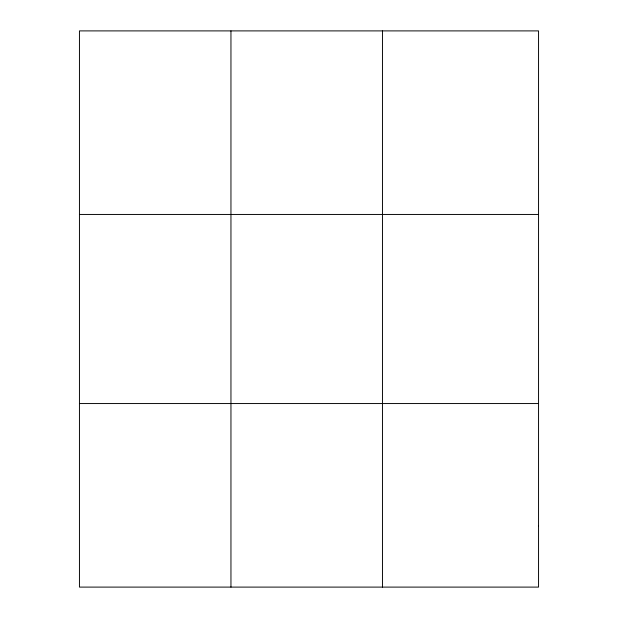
<?xml version="1.0" encoding="UTF-8"?>
<svg xmlns="http://www.w3.org/2000/svg" width="618" height="618" viewBox="0 0 618 618"><rect width="100%" height="100%" fill="white"/><g stroke="black" fill="none" stroke-linecap="round" stroke-linejoin="round"><path stroke-width="0.93" d="M230.954 30.9L230.954 587.1M382.457 30.9L382.457 587.1M79.444 214.446L538.556 214.446M79.444 403.554L538.556 403.554M538.556 525.918L538.556 587.1L79.444 587.1L79.444 30.9L538.556 30.9L538.556 525.918"/></g></svg>
